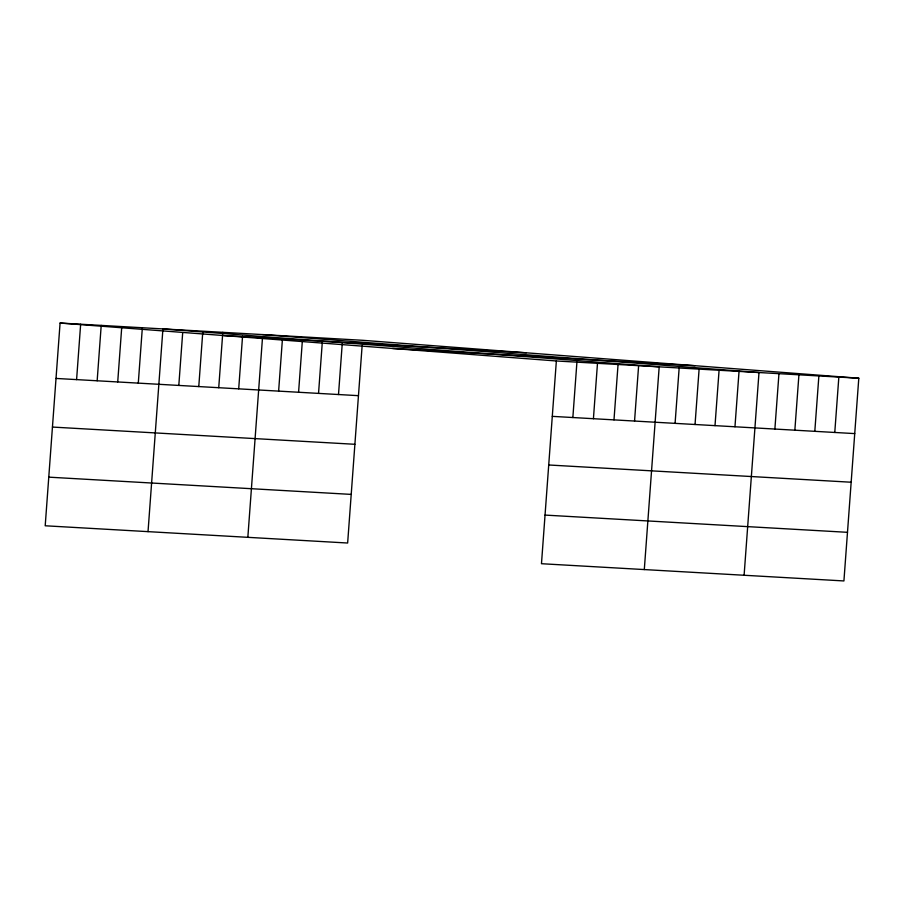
<?xml version="1.0" encoding="UTF-8"?>
<svg xmlns="http://www.w3.org/2000/svg" width="904" height="904" viewBox="0 0 904 904"><rect width="100%" height="100%" fill="white"/><g stroke="black" fill="none" stroke-linecap="round" stroke-linejoin="round"><path stroke-width="1.36" d="M858.8 378.222L556.356 360.978L541.473 563.712L843.918 580.944L858.8 378.222L362.527 340.288L60.082 323.056L45.2 525.778L347.644 543.021L362.12 345.837M76.591 379.612L80.648 324.231M97.157 380.776L101.214 325.395M117.723 381.951L121.678 327.96M138.289 383.126L142.346 327.745M148.03 531.642L162.822 330.299M178.811 385.432L182.676 332.819M198.778 386.573L202.733 332.57M218.734 387.714L222.802 332.333M238.701 388.844L242.554 336.231M247.843 537.326L262.522 337.373M278.624 391.127L282.376 339.893M298.58 392.257L302.343 341.034M318.536 393.398L322.299 342.175M338.503 394.539L342.266 343.305M572.853 417.535L576.921 362.154M593.419 418.71L597.487 363.329M613.986 419.885L618.053 364.504M634.551 421.049L638.619 365.668M644.303 569.565L659.185 366.843L162.923 328.92M675.085 423.366L679.153 367.984M695.04 424.507L699.108 369.126M715.007 425.637L719.075 370.256M734.963 426.778L739.031 371.397M744.105 575.26L758.998 372.538L262.725 334.604M774.886 429.05L778.954 373.668M794.853 430.191L798.921 374.81M814.809 431.332L818.877 375.951M834.776 432.462L838.844 377.081M223.853 335.576L526.297 352.809M392.585 348.469L695.029 365.702M56.025 378.437L358.459 395.669M552.287 416.36L854.732 433.604M52.455 427.061L354.888 444.293M548.717 464.984L851.161 482.227M48.771 477.154L351.215 494.398M545.044 515.088L847.489 532.32M60.082 323.056L556.356 360.978"/></g></svg>
